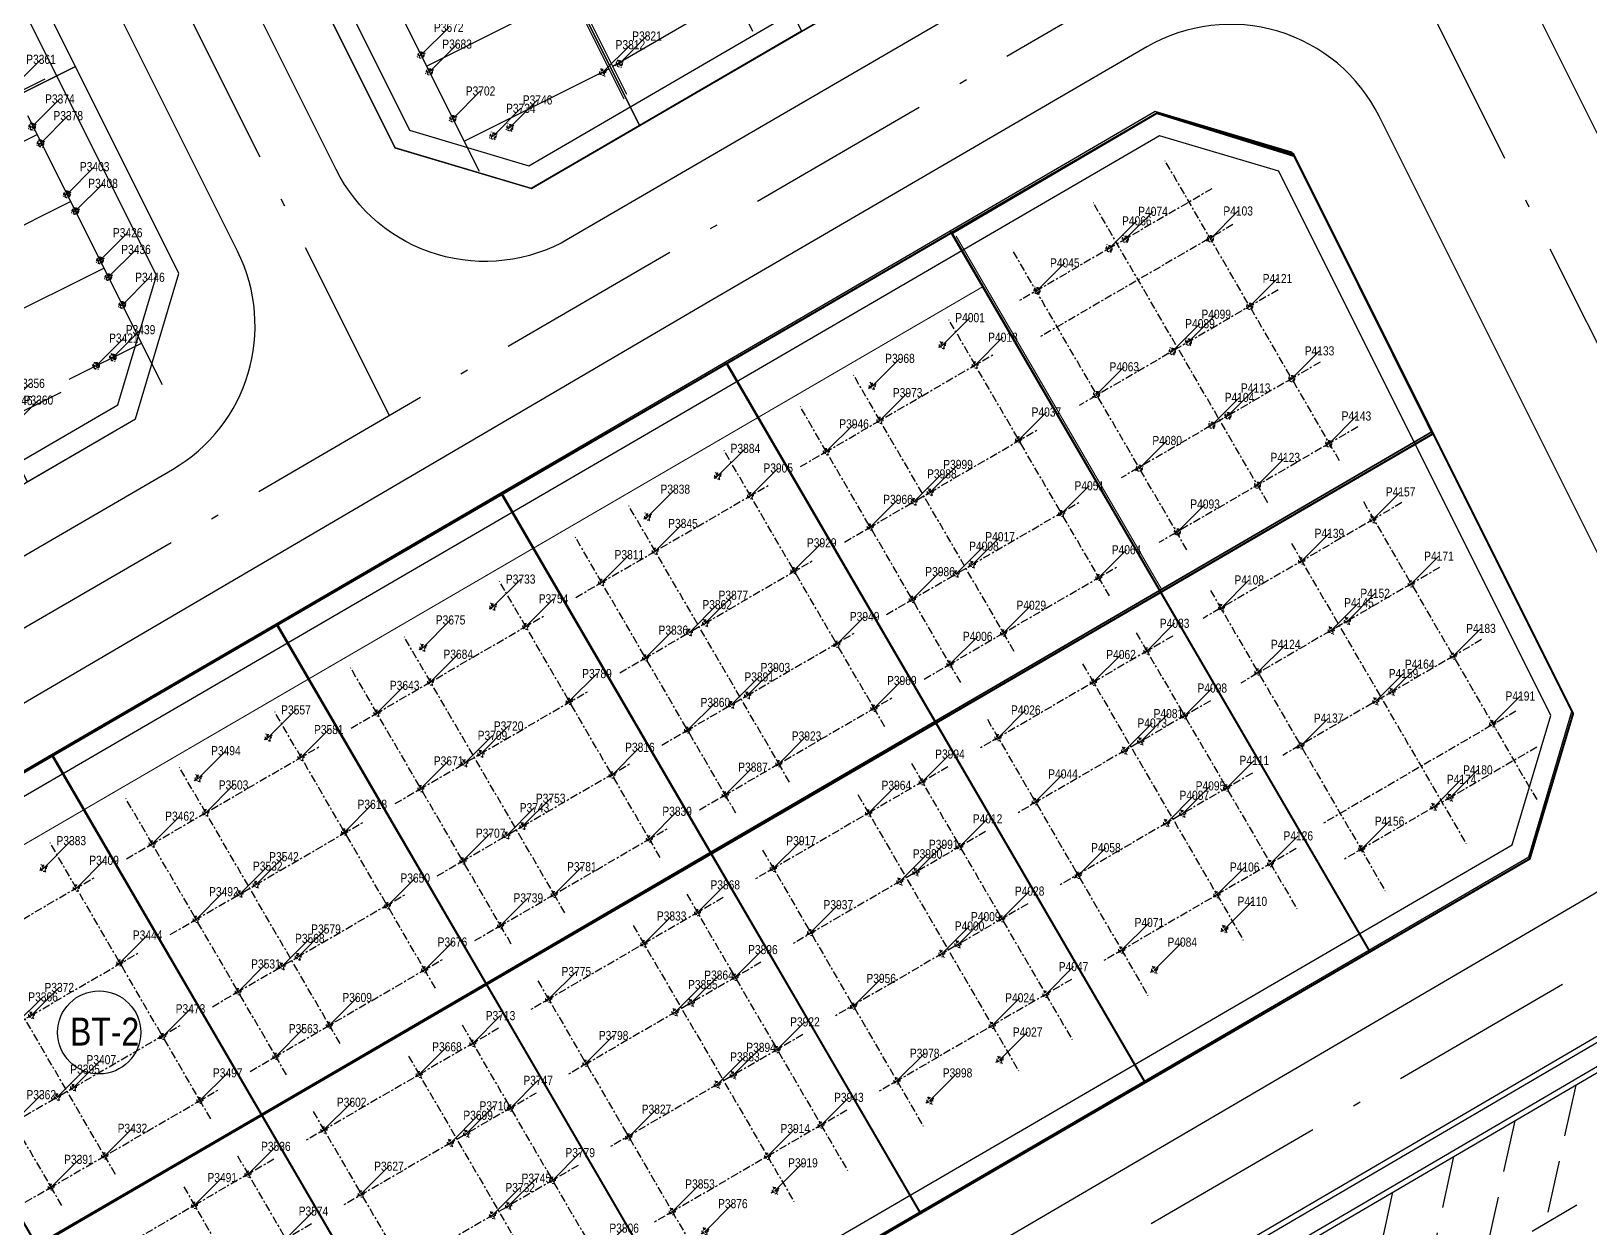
# Model space of a CAD drawing. Header units: millimetres. Extents: x 0 to 571985, y 0 to 2066666.
# Drawn here: x 568856.7 to 568931.6, y 2066276.6 to 2066334.2 of the extents above; entities that cross this region are included whole.
import ezdxf
from ezdxf.enums import TextEntityAlignment as Align
from ezdxf.xclip import XClip

# ---------------------------------------------------------------- set-up
doc = ezdxf.new("R2010")
doc.units = ezdxf.units.MM
for name, pattern in [('ACAD_ISO10W100', [18.5, 12, -3, 0.5, -3]), ('CENTER', [3, 1.5, -0.5, 0.5, -0.5]), ('CENTER2', [1.125, 0.75, -0.125, 0.125, -0.125]), ('HIDDEN', [0.75, 0.5, -0.25]), ('Xref Grid (A1)$0$CENTER2', [1.125, 0.75, -0.125, 0.125, -0.125])]:
    doc.linetypes.add(name, pattern=pattern)
for name, color, linetype in [('01.AXIS', 160, 'CENTER2'), ('13.BEAM', 8, 'Continuous'), ('BoThamCo', 94, 'Continuous'), ('CDC.01.AXIS', 160, 'CENTER2'), ('ChiaLo', 128, 'CENTER'), ('datOBt', 42, 'Continuous'), ('datOlienke', 42, 'Continuous'), ('LogDg', 7, 'Continuous'), ('loKBT', 42, 'Continuous'), ('LoLK', 6, 'Continuous'), ('RANHGIOI', 2, 'HIDDEN'), ('TimDg', 222, 'Continuous'), ('ViaHeS', 32, 'Continuous'), ('Xref Grid (A1)$0$01.AXIS', 160, 'Xref Grid (A1)$0$CENTER2')]:
    doc.layers.add(name, color=color, linetype=linetype)
for name, color, linetype, lineweight in [('A-KY HIEU', 34, 'Continuous', 20), ('A-NET THAY', 125, 'Continuous', 18), ('A-TUONG', 255, 'Continuous', 35), ('boDnv', 54, 'Continuous', 25), ('E- RANH GIOI', 1, 'CENTER', 13), ('E- THAY', 9, 'Continuous', 20), ('kata_text', 254, 'Continuous', 30), ('LD-THAY', 9, 'Continuous', 13)]:
    doc.layers.add(name, color=color, linetype=linetype, lineweight=lineweight)
doc.styles.add('kata_dim', font='vnrms.shx', dxfattribs={"width": 0.66, "oblique": 7})
doc.styles.add('kata_text', font='arial.ttf', dxfattribs={"width": 0.8})
doc.styles.add('rms', font='romans.shx', dxfattribs={"width": 0.7, "bigfont": 'vns.shx'})
doc.styles.add('VNH', font='', dxfattribs={"height": 2.5})
doc.styles.get('VNH').set_extended_font_data('.VnArial NarrowH')
doc.linetypes.add('ADL', pattern='A,0.125,-0.15,["++",rms,S=0.5,R=0,X=0,Y=-0.2245],-1.35,1.125', length=2.75)
doc.dimstyles.new('kata_dim_iso', dxfattribs={"dimtxt": 2.5, "dimasz": 1.5, "dimexe": 1.5, "dimexo": 2.5, "dimtad": 1, "dimdec": 0, "dimzin": 0, "dimdsep": 46, "dimtxsty": 'kata_dim', "dimblk": 'kata_block_ArchTick', "dimcen": 0.09, "dimdle": 1.2, "dimclrd": 8, "dimclre": 8, "dimclrt": 3, "dimadec": 0, "dimazin": 0, "dimtfac": 1, "dimtdec": 0, "dimtix": 1, "dimtofl": 0, "dimtmove": 0, "dimatfit": 3, "dimfxl": 3.75, "dimfxlon": 1, "dimtolj": 1, "dimtzin": 0, "dimarcsym": 0})

# ---------------------------------------------------------------- blocks, each defined once
blk = doc.blocks.new('NEN')
at = {"layer": 'boDnv', "color": 10, "linetype": 'ADL', "ltscale": 0.25}
for points in [[(183.1, -44.001), (207.084, -30.046), (208.943, -23.819), (166.891, 60.261), (160.821, 62.463), (135.405, 51.385), (133.351, 45.723), (177.371, -42.291)], [(138.064, -70.202), (163.347, -55.493), (165.206, -49.265), (120.533, 40.055), (114.463, 42.257), (87.67, 30.578), (85.617, 24.916), (132.335, -68.493)], [(230.392, -76.647), (232.25, -70.419), (219.166, -44.258), (213.437, -42.548), (99.38, -108.906), (97.521, -115.133), (110.606, -141.295), (116.334, -143.005)]]:
    blk.add_lwpolyline(points, close=True, dxfattribs=at)
at = {"layer": 'BoThamCo'}
blk.add_lwpolyline([(236.234, -85.111), (141.352, -140.641, 0.413287), (141.173, -141.324, 0.415141), (141.857, -141.504), (236.739, -85.974, -0.433604), (246.185, -88.78), (251.146, -98.698, 0.432664), (251.844, -98.907, 0.396001), (252.04, -98.251), (247.08, -88.333, 0.433604)], format="xyb", close=True, dxfattribs=at)
at = {"layer": 'ChiaLo', "ltscale": 5}
for points in [[(188.434, -42.054), (180.409, -26.009)], [(125.527, -57.117), (161.302, -39.225)], [(223.55, -81.784), (203.435, -47.21)], [(212.746, -88.07), (192.631, -53.496)], [(103.177, -128.678), (226.594, -56.875)], [(201.941, -94.356), (181.826, -59.782)], [(191.137, -100.642), (171.022, -66.068)], [(180.333, -106.928), (160.217, -72.354)], [(169.528, -113.214), (149.413, -78.64)]]:
    blk.add_lwpolyline(points, dxfattribs=at)
at = {"layer": 'datOBt'}
blk.add_lwpolyline([(231.237, -77.312), (233.322, -70.326), (219.866, -43.423), (213.308, -41.466), (98.535, -108.24), (96.449, -115.227), (109.905, -142.129), (116.463, -144.087)], close=True, dxfattribs=at)
at = {"layer": 'datOlienke'}
for points in [[(183.229, -45.083), (207.929, -30.712), (210.015, -23.726), (167.607, 61.065), (160.787, 63.539), (134.612, 52.13), (132.265, 45.66), (176.67, -43.125)], [(138.192, -71.285), (164.192, -56.158), (166.277, -49.172), (121.249, 40.859), (114.429, 43.333), (86.877, 31.323), (84.53, 24.853), (131.634, -69.327)]]:
    blk.add_lwpolyline(points, close=True, dxfattribs=at)
at = {"layer": 'LogDg'}
for points in [[(34.296, -348.766, -0.124666), (14.114, -339.771, 0.262937), (-5.331, -336.771, -0.009345), (-40.959, -349.473), (-145.868, -384.68, 0.405257), (-155.456, -403.235), (-146.557, -432.72), (-158.046, -436.187), (-166.572, -407.936, 0.423227), (-185.704, -398.049), (-272.077, -427.035, 0.40652), (-277.181, -436.964), (-262.947, -483.397), (-271.552, -486.035), (-285.593, -440.232, 0.421949), (-295.787, -434.992), (-422.26, -477.436, 0.346831), (-427.684, -485.726), (-426.662, -497.249, 0.109851), (-417.21, -527.045), (-422.398, -530.058, -0.109851), (-432.639, -497.779), (-433.194, -491.512, 0.484967), (-443.708, -484.634), (-484.199, -498.222, 0.36701), (-492.228, -511.51), (-484.402, -560.012), (-490.326, -560.967), (-497.433, -516.92, 0.457512), (-512.889, -507.388), (-525.337, -511.314, 0.375227), (-533.554, -524.795, 0.049445), (-523.248, -562.118), (-518.404, -576.577), (-525.515, -578.96), (-530.307, -564.659, -0.044276), (-540.221, -530.036, 0.448349), (-555.614, -520.863), (-568.853, -525.038), (-576.072, -502.149), (-552.391, -494.681, 0.333336), (-544.003, -482.976), (-545.865, -397.305, 0.120559), (-569.998, -307.198), (-621.979, -219.712, 0.334943), (-635.359, -214.239), (-686.931, -227.855), (-689.803, -216.977), (-647.957, -205.93, 0.498191), (-640.704, -188.198), (-654.378, -165.183, -0.144979), (-668.853, -108.061), (-659.845, 118.23, 0.428088), (-671.924, 130.707), (-689.222, 130.58), (-689.305, 141.83), (-670.344, 141.969, 0.400474), (-658.442, 153.492), (-657.828, 168.904), (-656.06, 189.374), (-648.588, 188.728), (-650.341, 168.432), (-650.889, 154.678, 0.425345), (-638.921, 142.201), (-621.613, 142.328, 0.402651), (-609.707, 153.94), (-609.387, 163.859, -0.019867), (-608.227, 179.942), (-606.8, 192.652), (-600.838, 191.983), (-602.264, 179.273, 0.019867), (-603.39, 163.665), (-603.676, 154.802, 0.425871), (-591.594, 142.415), (-548.362, 142.733), (-548.28, 131.483), (-592.887, 131.155, 0.401789), (-604.791, 119.578), (-607.754, 35.571, -0.005984), (-607.983, 30.718, 0.462462), (-599.177, 22.287), (-555.377, 26.801), (-554.762, 20.832), (-603.242, 15.836, 0.355613), (-610.381, 8.689), (-613.794, -24.838, 0.475348), (-605.015, -33.606), (-508.268, -23.636, 0.016072), (-476.806, -19.368, 0.37392), (-470.138, -11.259), (-470.705, 9.348), (-464.707, 9.513), (-464.235, -7.648, 0.461916), (-454.747, -15.288), (-421.581, -8.993, 0.020567), (-382.015, 0.216), (-299.764, 22.963, 0.415004), (-292.798, 35.293), (-296.969, 50.218), (-285.412, 53.448), (-281.218, 38.439, 0.413423), (-268.921, 31.492), (-169.968, 58.858, 0.427702), (-164.496, 69.052), (-169.623, 84.754), (-163.92, 86.616), (-158.479, 69.956, 0.400853), (-148.742, 64.729), (-123.897, 71.6, 0.437327), (-113.795, 91.173), (-114.462, 93.013), (-128.551, 136.154), (-105.736, 143.605), (-91.769, 100.833), (-90.91, 98.466, 0.429754), (-70.957, 89.772, 0.001079), (-63.934, 92.766, 0.001474), (-62.342, 93.454), (-47.534, 99.909, 0.386536), (-43.126, 109.726), (-48.301, 125.574), (-42.598, 127.436), (-38.076, 113.59, 0.442444), (-27.275, 108.739), (111.617, 169.28, 0.414214), (115.754, 179.811), (109.361, 194.478), (114.861, 196.875), (121.255, 182.208, 0.414214), (131.785, 178.071), (252.97, 230.894), (276.872, 241.312), (291.579, 249.057, 0.419837), (295.267, 261.365), (290.95, 269.196), (301.459, 274.99), (306.058, 266.648, 0.408717), (318.136, 263.031), (326.546, 267.464), (332.148, 256.836), (324.233, 252.656, 0.419466), (320.555, 240.352), (397.092, 101.523, 0.433643), (408.413, 98.649), (440.787, 119.386), (444.023, 114.334), (410.428, 92.813, 0.395048), (407.737, 82.215), (451.056, 3.639, -0.005576), (472.219, -35.781, 0.422017), (490.066, -41.118), (502.995, -33.918), (514.672, -54.886), (500.295, -62.892, 0.404193), (495.052, -80.181), (502.502, -94.711), (491.824, -100.186), (485.095, -87.061, 0.424556), (467.192, -81.64), (316.164, -165.913), (307.211, -171.115, 0.396001), (304.075, -181.611), (326.147, -225.742), (318.098, -229.768), (296.726, -187.038, 0.432664), (285.552, -183.699), (178.072, -246.148, 0.389772), (174.86, -256.488), (194.1, -297.126), (188.677, -299.693), (170.231, -260.733, 0.439085), (158.982, -257.239), (145.496, -265.075, -0.013452), (97.701, -291.151, 0.262926), (86.853, -307.563, -0.162068), (76.015, -333.842, 0.270323), (72.318, -353.653), (79.981, -375.074), (57.383, -383.157), (49.72, -361.737, 0.270325), (34.296, -348.766)], [(191.761, -50.531), (96.917, -106.112, 0.395833), (93.785, -116.606), (107.231, -143.491, 0.432836), (118.409, -146.827), (234.309, -78.995, 0.395833), (237.441, -68.502), (223.995, -41.617, 0.432836), (212.817, -38.281), (191.761, -50.531)], [(236.107, -84.895), (141.226, -140.425, 0.413287), (140.956, -141.449, 0.415141), (141.984, -141.72), (236.865, -86.19, -0.433604), (245.962, -88.892), (250.922, -98.81, 0.432664), (251.97, -99.123, 0.396001), (252.264, -98.139), (247.303, -88.221, 0.433604), (236.107, -84.895)]]:
    blk.add_lwpolyline(points, format="xyb", dxfattribs=at)
for points in [[(133.661, 54.988), (161.2, 66.992, -0.398858), (171.552, 63.237), (214.134, -21.902, -0.395833), (211.002, -32.395), (185.019, -47.512, -0.432836), (173.841, -44.175), (129.703, 44.076, -0.429738)], [(231.455, -36.414), (244.888, -63.273, 0.427514), (255.942, -66.68), (417.372, 23.397, 0.412716), (420.48, 34.246), (405.996, 60.518, 0.415712), (395.092, 63.642), (234.712, -25.849, 0.401037)], [(81.968, 23.269), (128.805, -70.377, 0.432836), (139.983, -73.714), (165.966, -58.597, 0.395833), (169.098, -48.104), (123.817, 42.43, 0.398858), (113.466, 46.185), (85.926, 34.181, 0.429738)]]:
    blk.add_lwpolyline(points, format="xyb", close=True, dxfattribs=at)
at = {"layer": 'loKBT'}
for points in [[(226.594, -56.875), (219.866, -43.423), (213.308, -41.466), (203.435, -47.21), (213.493, -64.497)], [(203.435, -47.21), (192.631, -53.496), (202.688, -70.783), (213.493, -64.497)], [(192.631, -53.496), (181.826, -59.782), (191.884, -77.069), (202.688, -70.783)], [(226.594, -56.875), (213.493, -64.497), (223.55, -81.784), (231.237, -77.312), (233.322, -70.326)], [(181.826, -59.782), (171.022, -66.068), (181.079, -83.355), (191.884, -77.069)], [(213.493, -64.497), (202.688, -70.783), (212.746, -88.07), (223.55, -81.784)], [(171.022, -66.068), (160.217, -72.354), (170.275, -89.641), (181.079, -83.355)], [(202.688, -70.783), (191.884, -77.069), (201.941, -94.356), (212.746, -88.07)], [(160.217, -72.354), (149.413, -78.64), (159.47, -95.927), (170.275, -89.641)], [(191.884, -77.069), (181.079, -83.355), (191.137, -100.642), (201.941, -94.356)], [(149.413, -78.64), (138.608, -84.926), (148.666, -102.213), (159.47, -95.927)], [(181.079, -83.355), (170.275, -89.641), (180.333, -106.928), (191.137, -100.642)], [(170.275, -89.641), (159.47, -95.927), (169.528, -113.214), (180.333, -106.928)]]:
    blk.add_lwpolyline(points, close=True, dxfattribs=at)
at = {"layer": 'LoLK'}
for points in [[(188.459, -21.984), (180.409, -26.009), (188.434, -42.054), (196.229, -37.519)], [(180.409, -26.009), (170.571, -30.93), (176.67, -43.125), (183.229, -45.083), (188.434, -42.054)], [(151.464, -44.145), (161.302, -39.225), (158.619, -33.858), (140.731, -42.805), (143.415, -48.171)], [(161.302, -39.225), (151.464, -44.145), (158.987, -59.186), (164.192, -56.158), (166.277, -49.172)]]:
    blk.add_lwpolyline(points, close=True, dxfattribs=at)
at = {"layer": 'RANHGIOI', "color": 1, "ltscale": 9, "const_width": 1}
blk.add_lwpolyline([(460, -51.299, 0.006594), (435.293, -5.051), (303.078, 234.769), (284.672, 225.077), (-55.993, 76.586), (-56.839, 76.223, -0.005137), (-90.743, 62.093), (-377.217, -17.133, -0.020567), (-418.225, -26.678), (-463.443, -35.259, -0.021218), (-506.422, -41.541), (-623.638, -53.62), (-626.464, -70.884, 0.128574), (-620.42, -135.36), (-615.505, -148.86, 0.039408), (-607.143, -167.188), (-594.172, -190.555), (-547.57, -259.493, -0.11987), (-522.704, -326.397), (-507.917, -451.947), (-504.475, -473.277), (-499.271, -471.636), (-50.48, -321.024, 0.050684), (130.425, -239.135), (301.319, -139.843)], format="xyb", close=True, dxfattribs=at)
at = {"layer": 'TimDg', "linetype": 'ACAD_ISO10W100', "ltscale": 0.75}
for points in [[(-618.456, -41.023), (-507.652, -29.604, 0.021218), (-465.681, -23.47), (-420.462, -14.888, 0.020567), (-380.415, -5.567), (-94.607, 73.475, 0.005041), (-61.569, 87.252, 0.001474), (-59.945, 87.954), (279.472, 235.9), (307.904, 250.872)], [(-358.633, -282.039), (-15.318, -166.825, 0.050829), (-9.777, -164.314), (222.735, -29.039)]]:
    blk.add_lwpolyline(points, format="xyb", dxfattribs=at)
for points in [[(335.549, -254.599), (124.099, 168.176)], [(176.4, -55.997), (121.833, 53.105)], [(9.149, -213.464), (246.062, -75.628)]]:
    blk.add_lwpolyline(points, dxfattribs=at)
at = {"layer": 'ViaHeS', "elevation": 0}
blk.add_lwpolyline([(-483.362, -504.27), (-441.21, -490.124), (-436.029, -493.514), (-435.627, -498.044, 0.109851), (-424.993, -531.564), (-414.615, -525.539, -0.109851), (-423.674, -496.984), (-424.342, -489.445), (-420.001, -483.006), (-295.249, -441.14), (-289.043, -444.33), (-275.854, -487.354), (-258.645, -482.078), (-271.972, -438.601), (-268.698, -432.23), (-181.634, -403.012), (-172.975, -407.486), (-163.79, -437.92), (-140.813, -430.986), (-150.211, -399.847), (-145.597, -390.918), (-39.026, -355.153, 0.008545), (-6.235, -343.522, -0.249193), (12.375, -345.964, 0.09975), (30.772, -354.181, -0.256949), (45.215, -366.957), (51.733, -385.178), (85.63, -373.053), (79.112, -354.831, -0.256949), (82.174, -335.793, 0.136918), (92.607, -310.438, -0.249193), (103.308, -295.017, 0.012659), (148.511, -270.262), (162.157, -262.333), (168.62, -264.341), (185.966, -300.977), (196.811, -295.842), (179.033, -258.291), (181.216, -251.26), (287.384, -189.574), (293.944, -191.534), (314.073, -231.781), (330.172, -223.729), (309.538, -182.474), (311.625, -175.49), (319.134, -171.127), (408.277, -121.386), (412.274, -122.589), (434.351, -165.321), (442.347, -161.19), (420.137, -118.201), (421.38, -114.074), (470.335, -86.758), (479.641, -89.576), (486.485, -102.924), (507.841, -91.973), (500.499, -77.654), (503.421, -68.019), (517.591, -60.128), (500.076, -28.676), (486.971, -35.974), (477.625, -33.17, 0.0056), (456.311, 6.536), (412.324, 86.322), (414.12, 93.398), (444.832, 113.071), (439.977, 120.649), (409.766, 101.296), (403.142, 102.978), (327.714, 239.794), (330.524, 249.193), (334.945, 251.528), (323.749, 272.772), (318.926, 270.23), (309.354, 273.096), (306.713, 277.887), (285.696, 266.299), (288.11, 261.921), (285.295, 252.529), (274.271, 246.724), (129.387, 183.571), (122.806, 186.157), (117.612, 198.074), (106.611, 193.279), (111.806, 181.362), (109.22, 174.781), (26.33, 138.65), (-29.869, 114.154), (-36.004, 116.909), (-39.746, 128.368), (-51.153, 124.642), (-47.055, 112.092), (-50.086, 105.341), (-75.921, 94.08), (-84.511, 97.937), (-100.033, 145.467), (-134.254, 134.292), (-118.657, 86.529), (-123.231, 78.009), (-150.258, 70.535), (-156.629, 73.955), (-161.068, 87.547), (-172.475, 83.822), (-168.207, 70.753), (-171.474, 64.667), (-269.546, 37.545), (-275.711, 41.028), (-279.634, 55.063), (-302.748, 48.603), (-298.843, 34.63), (-302.316, 28.482), (-383.614, 5.999, -0.020567), (-422.7, -3.099), (-456.246, -9.465), (-461.296, -5.399), (-461.708, 9.595), (-473.703, 9.265), (-473.239, -7.637), (-478.028, -13.489, -0.015955), (-508.883, -17.667), (-606.147, -27.691), (-610.614, -23.229), (-607.49, 7.461), (-602.01, 12.947), (-554.455, 17.848), (-555.685, 29.785), (-600.448, 25.172), (-605.043, 29.645, 0.007073), (-604.756, 35.466), (-601.912, 116.095), (-594.665, 123.142), (-548.221, 123.483), (-548.421, 150.733), (-593.42, 150.402), (-600.493, 157.35, -0.027886), (-599.283, 178.939), (-597.857, 191.648), (-609.782, 192.987), (-611.208, 180.277, 0.019867), (-612.385, 163.955), (-612.597, 157.389), (-619.823, 150.342), (-639.316, 150.198), (-646.998, 158.133), (-646.598, 168.196), (-644.852, 188.405), (-659.796, 189.697), (-661.572, 169.14), (-662.014, 158.023), (-670.332, 149.97), (-689.364, 149.83), (-689.163, 122.58), (-671.417, 122.71), (-663.736, 114.776), (-672.6, -107.912, 0.144979), (-657.602, -167.099), (-644.687, -188.836), (-648.335, -197.756), (-691.845, -209.242), (-684.889, -235.59), (-633.86, -222.118), (-622.039, -226.953), (-573.255, -309.058, -0.120474), (-549.614, -397.387), (-547.842, -478.902), (-555.298, -489.306), (-577.876, -496.427), (-567.048, -530.76), (-552.743, -526.248), (-543.713, -531.719, 0.042979), (-533.836, -565.928), (-529.071, -580.151), (-514.848, -575.386), (-519.719, -560.846, -0.045576), (-529.315, -527.166), (-523.005, -516.87), (-508.247, -512.215), (-500.456, -517.02), (-493.287, -561.445), (-481.44, -559.534), (-488.883, -513.408), (-483.362, -504.27)], format="xyb", dxfattribs=at)
at = {"layer": 'ViaHeS'}
for points in [[(183.229, -45.083), (207.929, -30.712), (210.015, -23.726), (167.607, 61.065), (160.787, 63.539), (134.612, 52.13), (132.265, 45.66), (176.67, -43.125)], [(138.192, -71.285), (164.192, -56.158), (166.277, -49.172), (121.249, 40.859), (114.429, 43.333), (86.877, 31.323), (84.53, 24.853), (131.634, -69.327)], [(231.237, -77.312), (233.322, -70.326), (219.866, -43.423), (213.308, -41.466), (98.535, -108.24), (96.449, -115.227), (109.905, -142.129), (116.463, -144.087)]]:
    blk.add_lwpolyline(points, close=True, dxfattribs=at)
at = {"layer": 'ViaHeS', "linetype": 'HIDDEN', "ltscale": 5}
for points in [[(233.444, -88.192), (231.992, -94.835)], [(230.51, -89.909), (229.058, -96.552)], [(227.575, -91.626), (226.124, -98.269)], [(224.641, -93.344), (223.189, -99.987)], [(241.377, -98.728), (239.678, -106.507), (237.232, -101.617), (150.298, -152.496), (151.75, -145.853), (239.315, -94.604), (241.377, -98.728)]]:
    blk.add_lwpolyline(points, dxfattribs=at)
blk.add_lwpolyline([(145.415, -139.712), (143.963, -146.355), (239.391, -90.505, -0.433604), (241.49, -91.128), (246.155, -100.457), (247.855, -92.678)], format="xyb", dxfattribs=at)
blk = doc.blocks.new('A$C758D662A')
at = {"linetype": 'HIDDEN', "ltscale": 500}
for radius in [300, 200]:
    blk.add_circle((0, 0), radius, dxfattribs=at)
at = {"layer": 'CDC.01.AXIS', "ltscale": 200}
for p, q in [((437, 0), (-437, 0)), ((0, 437), (0, -437))]:
    blk.add_line(p, q, dxfattribs=at)
blk = doc.blocks.new('T2 CUM A7')
at = {"layer": '01.AXIS', "ltscale": 500}
for p, q in [((0.11, 0.914), (0.11, -14.466)), ((7.89, 0.914), (7.89, -14.466)), ((8.11, 0.914, 0), (8.11, -14.322, 0)), ((14.89, 0.914, 0), (14.89, -14.322, 0)), ((19.11, 0.914, 0), (19.11, -13.297, 0)), ((25.89, 0.914, 0), (25.89, -13.297, 0)), ((26.11, 0.914, 0), (26.11, -13.543, 0)), ((33.89, 0.914, 0), (33.89, -13.543, 0)), ((0.05, -0.11), (7.89, -0.11)), ((14.94, -0.11, 0), (8.11, -0.11, 0)), ((19.05, -0.11, 0), (25.89, -0.11, 0)), ((26.11, -0.11, 0), (33.89, -0.11, 0)), ((26.11, -3.71, 0), (33.89, -3.71, 0)), ((14.89, -4.41, 0), (8.11, -4.41, 0)), ((19.11, -4.11, 0), (25.89, -4.11, 0)), ((0.11, -5.21), (7.89, -5.21)), ((26.11, -7.28, 0), (33.89, -7.28, 0)), ((19.11, -8.13, 0), (25.89, -8.13, 0)), ((0.11, -8.81), (7.89, -8.81)), ((14.89, -8.43, 0), (8.11, -8.43, 0)), ((26.11, -11.7, 0), (29.38, -11.7, 0)), ((30.014, -11.32, 0), (33.89, -11.32, 0)), ((0.11, -12.85), (7.89, -12.85))]:
    blk.add_line(p, q, dxfattribs=at)
at = {"layer": '01.AXIS', "ltscale": 500, "elevation": 0}
for points in [[(19.11, -12.153), (25.89, -11.724)], [(14.89, -12.41), (8.11, -12.84)]]:
    blk.add_lwpolyline(points, dxfattribs=at)
at = {"layer": '13.BEAM', "ltscale": 500}
blk.add_line((7.442, -13.011), (7.443, -13.011), dxfattribs=at)
at = {"yscale": 0.0005, "zscale": 0.0005}
for p, xscale in [((0.2, -0.11), 0.0005), ((7.55, -0.11), -0.0005), ((8.45, -0.11, 0), 0.0005), ((14.79, -0.11, 0), -0.0005), ((19.2, -0.11, 0), 0.0005), ((25.55, -0.11, 0), -0.0005), ((26.45, 0.34), 0.0005), ((30.17, -0.11, 0), 0.0005), ((33.85, 0.34), 0.0005), ((26.45, -0.56), 0.0005), ((33.85, -0.56), 0.0005), ((8.45, -3.82, 0), 0.0005), ((14.89, -3.82, 0), -0.0005), ((19.11, -3.66, 0), 0.0005), ((25.55, -3.66, 0), -0.0005), ((26.45, -3.32), 0.0005), ((33.89, -3.32), 0.0005), ((0.11, -4.71), 0.0005), ((19.11, -4.56, 0), 0.0005), ((25.55, -4.56, 0), -0.0005), ((26.45, -4.22), 0.0005), ((33.89, -4.22), 0.0005), ((8.45, -4.72, 0), 0.0005), ((14.89, -4.72, 0), -0.0005), ((0.11, -5.61), 0.0005), ((26.45, -6.87), 0.0005), ((33.89, -6.87, 0), 0.0005), ((19.11, -7.54, 0), 0.0005), ((25.55, -7.54, 0), -0.0005), ((0.11, -8.22), 0.0005), ((7.55, -8.22), -0.0005), ((8.45, -7.84, 0), 0.0005), ((14.89, -7.845, 0), -0.0005), ((19.11, -8.44, 0), 0.0005), ((25.55, -8.44, 0), -0.0005), ((26.45, -7.77), 0.0005), ((33.89, -7.77, 0), 0.0005), ((0.11, -9.12), 0.0005), ((7.55, -9.12), -0.0005), ((8.45, -8.74, 0), 0.0005), ((14.89, -8.745, 0), -0.0005), ((33.89, -9.267), 0.0005), ((26.45, -11.25, 0), 0.0005), ((31.457, -11.32, 0), 0.0005), ((32.357, -11.32, 0), 0.0005), ((0.11, -11.64), 0.0005), ((19.21, -12.15, 0), 0.0005), ((25.55, -11.725, 0), -0.0005), ((26.45, -12.15, 0), 0.0005), ((7.55, -12.873), -0.0005), ((8.45, -12.856, 0), 0.0005), ((14.793, -12.42, 0), -0.0005)]:
    blk.add_blockref('A$C758D662A', p, dxfattribs=dict(at, xscale=xscale))
at = {"yscale": 0.0005, "zscale": 0.0005, "rotation": 270}
for p, xscale in [((5.41, -0.11), 0.0005), ((6.31, -0.11), 0.0005), ((7.55, -4.86), -0.0005), ((7.55, -5.76), -0.0005), ((1.47, -13.25), 0.0005), ((2.37, -13.25), 0.0005)]:
    blk.add_blockref('A$C758D662A', p, dxfattribs=dict(at, xscale=xscale))
blk = doc.blocks.new('pile Plan')
at = {"xscale": 0.5, "yscale": 0.5, "zscale": 0.5}
for p in [(340, 14779), (5440.000004, 14779), (340, 9630), (5440.000004, 9630), (340, 8730), (5440.000004, 8730), (340, 5040), (5440.000004, 5040), (340, 4140), (5440.000004, 4140), (340, -1), (5440.000004, -1)]:
    blk.add_blockref('A$C758D662A', p, dxfattribs=at)
blk = doc.blocks.new('a1 sao - 2')
at = {"layer": 'Xref Grid (A1)$0$01.AXIS', "ltscale": 500}
for p, q in [((0.11, -1.086), (0.11, -18.434)), ((5.89, -1.086), (5.89, -18.434)), ((0.11, -2.11), (5.89, -2.11)), ((0.11, -7.62), (5.89, -7.62)), ((0.11, -12.39), (5.89, -12.39)), ((0.11, -16.89), (5.89, -16.89))]:
    blk.add_line(p, q, dxfattribs=at)
at = {"xscale": 0.001, "yscale": 0.001, "zscale": 0.001}
blk.add_blockref('pile Plan', (0.11, -16.89), dxfattribs=at)
blk = doc.blocks.new('NEN NO1')
at = {"layer": 'datOlienke'}
blk.add_lwpolyline([(4.684, 4.99), (2.881, 33.51), (-2.435, 38.5), (-97.24, 38.5), (-102.503, 33.507), (-104.007, 4.993), (-99.271, 0), (0, 0)], close=True, dxfattribs=at)
at = {"layer": 'LoLK'}
for points in [[(-13.635, 20), (-13.635, 11), (4.304, 11), (3.735, 20)], [(-13.635, 11), (-13.635, 0), (0, 0), (4.684, 4.99), (4.304, 11)]]:
    blk.add_lwpolyline(points, close=True, dxfattribs=at)
blk = doc.blocks.new('A3.1 - 2')
at = {"layer": '01.AXIS', "ltscale": 500}
for p, q in [((0.11, -1.086), (0.11, -16.322)), ((6.89, -1.086), (6.89, -16.322)), ((6.94, -2.11), (0.11, -2.11)), ((6.89, -6.41), (0.11, -6.41)), ((6.89, -10.43), (0.11, -10.43))]:
    blk.add_line(p, q, dxfattribs=at)
blk.add_lwpolyline([(6.89, -14.41), (0.11, -14.84)], dxfattribs=at)
at = {"yscale": 0.0005, "zscale": 0.0005}
for p, xscale in [((0.45, -2.11), 0.0005), ((6.79, -2.11), -0.0005), ((0.45, -5.82), 0.0005), ((6.89, -5.82), -0.0005), ((0.45, -6.72), 0.0005), ((6.89, -6.72), -0.0005), ((0.45, -9.84), 0.0005), ((6.89, -9.845), -0.0005), ((0.45, -10.74), 0.0005), ((6.89, -10.745), -0.0005), ((6.793, -14.42), -0.0005), ((0.45, -14.856), 0.0005)]:
    blk.add_blockref('A$C758D662A', p, dxfattribs=dict(at, xscale=xscale))
blk = doc.blocks.new('A7 - 2')
at = {"layer": '01.AXIS', "ltscale": 500}
for p, q in [((0.11, -1.086), (0.11, -16.466)), ((7.89, -1.086), (7.89, -16.466)), ((7.95, -2.11), (0.11, -2.11)), ((7.89, -7.21), (0.11, -7.21)), ((7.89, -10.81), (0.11, -10.81)), ((7.89, -14.85), (0.11, -14.85))]:
    blk.add_line(p, q, dxfattribs=at)
at = {"layer": '13.BEAM', "ltscale": 500}
blk.add_line((0.558, -15.011), (0.557, -15.011), dxfattribs=at)
at = {"yscale": 0.0005, "zscale": 0.0005}
for p, xscale in [((0.45, -2.11), 0.0005), ((7.8, -2.11), -0.0005), ((7.89, -6.71), -0.0005), ((7.89, -7.61), -0.0005), ((0.45, -10.22), 0.0005), ((7.89, -10.22), -0.0005), ((0.45, -11.12), 0.0005), ((7.89, -11.12), -0.0005), ((7.89, -13.64), -0.0005), ((0.45, -14.873), 0.0005)]:
    blk.add_blockref('A$C758D662A', p, dxfattribs=dict(at, xscale=xscale))
for p, xscale, rotation in [((1.69, -2.11), -0.0005, 90), ((2.59, -2.11), -0.0005, 90), ((0.45, -6.86), 0.0005, 90.00000000000001), ((0.45, -7.76), 0.0005, 90.00000000000001), ((5.63, -15.25), -0.0005, 90), ((6.53, -15.25), -0.0005, 90)]:
    blk.add_blockref('A$C758D662A', p, dxfattribs=dict(at, xscale=xscale, rotation=rotation))
blk = doc.blocks.new('MB TANG 2 BT1')
at = {"layer": '01.AXIS', "ltscale": 500}
for p, q in [((7195672, 840351), (7195672, 824990)), ((7200972, 840351), (7200972, 824990)), ((7203952, 840351), (7203952, 824990)), ((7205388, 839327), (7194643, 839327)), ((7205388, 835727), (7194643, 835727)), ((7205388, 831707), (7194643, 831707)), ((7205388, 827507), (7194643, 827507))]:
    blk.add_line(p, q, dxfattribs=at)
at = {"extrusion": (0, -2.11758e-22, -1), "xscale": 0.5, "yscale": 0.5, "zscale": -0.5}
for p in [(-7195672, 839327), (-7203952, 839327), (-7195672, 835767), (-7203952, 835727), (-7203952, 831707), (-7195672, 831667), (-7195672, 827507), (-7203952, 827507), (-7196562, 825897), (-7200462, 825897)]:
    blk.add_blockref('A$C758D662A', p, dxfattribs=at)
at = {"extrusion": (0, 0, -1), "xscale": 0.4999999999999999, "yscale": 0.4999999999999999, "zscale": -0.5, "rotation": 90}
for p in [(-7200972, 839327), (-7200612, 835727), (-7201512, 835727), (-7200612, 831707), (-7201512, 831707), (-7200972, 827507)]:
    blk.add_blockref('A$C758D662A', p, dxfattribs=at)
blk = doc.blocks.new('MB TANG 2 BT3')
at = {"layer": '01.AXIS', "ltscale": 500}
for p, q in [((7117308, 946382), (7117308, 929702)), ((7121808, 946382), (7121808, 929702)), ((7125808, 946382), (7125808, 929702)), ((7127387, 945406), (7116322, 945406)), ((7127387, 941806), (7116322, 941806)), ((7127387, 937786), (7116322, 937786)), ((7127082, 933986), (7116322, 933986)), ((7127082, 931986), (7116322, 931986))]:
    blk.add_line(p, q, dxfattribs=at)
at = {"xscale": -0.5, "yscale": 0.5, "zscale": 0.5}
for p in [(7117348, 945406), (7125768, 945406), (7117308, 941846), (7125808, 941806), (7117308, 937746), (7125808, 937786), (7125808, 934026)]:
    blk.add_blockref('A$C758D662A', p, dxfattribs=at)
at = {"xscale": -0.5, "yscale": 0.5, "zscale": 0.5, "rotation": 270}
for p in [(7121808, 945406), (7121358, 941806), (7122258, 941806), (7121498, 937786), (7122398, 937786), (7117348, 931991), (7121358, 931986), (7122258, 931986)]:
    blk.add_blockref('A$C758D662A', p, dxfattribs=at)
blk = doc.blocks.new('NEN BT 2')
at = {"layer": 'loKBT'}
for points in [[(-73.235, 42.943), (-85.735, 42.933), (-85.72, 22.933), (-73.22, 22.943)], [(-60.735, 42.952), (-73.235, 42.943), (-73.22, 22.943), (-60.72, 22.952)], [(-48.235, 42.962), (-60.735, 42.952), (-60.72, 22.952), (-48.22, 22.962)], [(-35.735, 42.972), (-48.235, 42.962), (-48.22, 22.962), (-35.72, 22.972)], [(-23.235, 42.982), (-35.735, 42.972), (-35.72, 22.972), (-23.22, 22.982)], [(-10.735, 42.992), (-23.235, 42.982), (-23.22, 22.982), (-10.72, 22.992)], [(4.438, 23.003), (5.375, 38.014), (0.687, 43.001), (-10.735, 42.992), (-10.72, 22.992)], [(-60.72, 22.952), (-73.22, 22.943), (-73.204, 2.943), (-60.704, 2.952)], [(-48.22, 22.962), (-60.72, 22.952), (-60.704, 2.952), (-48.204, 2.962)], [(-35.72, 22.972), (-48.22, 22.962), (-48.204, 2.962), (-35.704, 2.972)], [(-23.22, 22.982), (-35.72, 22.972), (-35.704, 2.972), (-23.204, 2.982)], [(-10.72, 22.992), (-23.22, 22.982), (-23.204, 2.982), (-10.704, 2.992)], [(4.438, 23.003), (-10.72, 22.992), (-10.704, 2.992), (-1.812, 2.999), (3.5, 7.993)]]:
    blk.add_lwpolyline(points, close=True, dxfattribs=at)
blk = doc.blocks.new('A$C33BC4D2A')
at = {"layer": 'A-KY HIEU', "color": 0, "const_width": 1.022}
blk.add_lwpolyline([(14.345, -292.097), (14.345, -4.903), (414.985, -4.903), (414.985, -292.097)], close=True, dxfattribs=at)
at = {"layer": 'Defpoints', "color": 125}
blk.add_lwpolyline([(0, -297), (420, -297), (420, 0), (0, 0)], close=True, dxfattribs=at)
blk = doc.blocks.new('kata_block_ArchTick')
at = {"color": 8}
blk.add_line((1, 0), (-1, 0), dxfattribs=at)
at = {"color": 8, "const_width": 0.15}
blk.add_lwpolyline([(-0.5, -0.5), (0.5, 0.5)], dxfattribs=at)
blk = doc.blocks.new('*U101')
at = {"color": 0, "ltscale": 0.8, "style": 'kata_text', "width": 0.8}
blk.add_attdef('TEN', text='', height=2.2, dxfattribs=at).set_placement((6.67, 6.67), align=Align.MIDDLE_CENTER)
at = {"color": 0, "ltscale": 0.8, "style": 'kata_text', "width": 0.8, "flags": 1}
blk.add_attdef('CHU_THICH', text='', height=2.2, dxfattribs=at).set_placement((0, 0), align=Align.MIDDLE_CENTER)
at = {"layer": 'Defpoints'}
blk.add_leader([(0, 0), (6.67, 6.67)], dimstyle='kata_dim_iso', override={"dimasz": 0.6, "dimgap": 0.625, "dimtad": 0}, dxfattribs=at)
blk = doc.blocks.new('A$C1FE62408')
at = {"layer": 'kata_text', "xscale": 0.2, "yscale": 0.2, "zscale": 0.2}
for p, values in [((247.214, -104.371, 0.002), {'TEN': 'P3672'}), ((256.747, -104.786, 0.002), {'TEN': 'P3821'}), ((247.617, -105.176, 0.002), {'TEN': 'P3683'}), ((255.949, -105.204, 0.002), {'TEN': 'P3812'}), ((227.609, -105.906, 0.002), {'TEN': 'P3361'}), ((228.516, -107.811, 0.002), {'TEN': 'P3374'}), ((248.744, -107.429, 0.002), {'TEN': 'P3702'}), ((251.486, -107.859, 0.002), {'TEN': 'P3746'}), ((228.919, -108.616, 0.002), {'TEN': 'P3378'}), ((250.681, -108.261, 0.002), {'TEN': 'P3734'}), ((230.189, -111.066, 0.002), {'TEN': 'P3403'}), ((230.592, -111.871, 0.002), {'TEN': 'P3408'}), ((231.777, -114.241, 0.002), {'TEN': 'P3426'}), ((232.179, -115.046, 0.002), {'TEN': 'P3436'}), ((232.849, -116.385, 0.002), {'TEN': 'P3446'}), ((232.396, -118.906, 0.002), {'TEN': 'P3439'}), ((231.592, -119.309, 0.002), {'TEN': 'P3421'}), ((227.082, -121.486, 0.002), {'TEN': 'P3356'}), ((226.49, -122.313, 0.002), {'TEN': 'P3346'}), ((227.485, -122.291, 0.002), {'TEN': 'P3360'})]:
    blk.add_blockref('*U101', p, dxfattribs=at).add_auto_attribs(values)
blk = doc.blocks.new('A$C7EE856B3')
at = {"layer": 'kata_text', "xscale": 0.2, "yscale": 0.2, "zscale": 0.2}
for p, values in [((281.078, -113.219, 0.002), {'TEN': 'P4074'}), ((285.172, -113.197, 0.002), {'TEN': 'P4103'}), ((280.3, -113.672, 0.002), {'TEN': 'P4066'}), ((276.837, -115.693, 0.002), {'TEN': 'P4045'}), ((287.063, -116.447, 0.002), {'TEN': 'P4121'}), ((272.282, -118.325, 0.002), {'TEN': 'P4001'}), ((284.116, -118.162, 0.002), {'TEN': 'P4099'}), ((283.338, -118.614, 0.002), {'TEN': 'P4089'}), ((273.861, -119.269, 0.002), {'TEN': 'P4018'}), ((289.085, -119.922, 0.002), {'TEN': 'P4133'}), ((268.911, -120.286, 0.002), {'TEN': 'P3968'}), ((279.696, -120.687, 0.002), {'TEN': 'P4063'}), ((269.28, -121.934, 0.002), {'TEN': 'P3973'}), ((285.238, -122.16, 0.002), {'TEN': 'P4104'}), ((286.016, -121.707, 0.002), {'TEN': 'P4113'}), ((275.953, -122.865, 0.002), {'TEN': 'P4037'}), ((266.704, -123.433, 0.002), {'TEN': 'P3946'}), ((290.86, -123.054, 0.002), {'TEN': 'P4143'}), ((281.758, -124.231, 0.002), {'TEN': 'P4080'}), ((261.478, -124.611, 0.002), {'TEN': 'P3884'}), ((287.438, -125.045, 0.002), {'TEN': 'P4123'}), ((263.057, -125.555, 0.002), {'TEN': 'P3905'}), ((270.925, -125.836, 0.002), {'TEN': 'P3988'}), ((271.703, -125.383, 0.002), {'TEN': 'P3999'}), ((258.107, -126.572, 0.002), {'TEN': 'P3838'}), ((278.015, -126.408, 0.002), {'TEN': 'P4051'}), ((292.983, -126.701, 0.002), {'TEN': 'P4157'}), ((268.816, -127.063, 0.002), {'TEN': 'P3966'}), ((283.582, -127.288, 0.002), {'TEN': 'P4093'}), ((258.476, -128.22, 0.002), {'TEN': 'P3845'}), ((273.725, -128.858, 0.002), {'TEN': 'P4017'}), ((289.56, -128.693, 0.002), {'TEN': 'P4139'}), ((265.149, -129.15, 0.002), {'TEN': 'P3929'}), ((272.947, -129.311, 0.002), {'TEN': 'P4008'}), ((279.805, -129.485, 0.002), {'TEN': 'P4064'}), ((255.9, -129.719, 0.002), {'TEN': 'P3811'}), ((294.827, -129.793, 0.002), {'TEN': 'P4171'}), ((250.673, -130.897, 0.002), {'TEN': 'P3733'}), ((270.838, -130.538, 0.002), {'TEN': 'P3986'}), ((285.705, -130.935, 0.002), {'TEN': 'P4108'}), ((252.252, -131.841, 0.002), {'TEN': 'P3754'}), ((260.899, -131.669, 0.002), {'TEN': 'P3877'}), ((291.759, -131.578, 0.002), {'TEN': 'P4152'}), ((260.121, -132.122, 0.002), {'TEN': 'P3862'}), ((267.211, -132.694, 0.002), {'TEN': 'P3949'}), ((275.224, -132.151, 0.002), {'TEN': 'P4029'}), ((290.981, -132.031, 0.002), {'TEN': 'P4145'}), ((247.303, -132.858, 0.002), {'TEN': 'P3675'}), ((258.012, -133.349, 0.002), {'TEN': 'P3836'}), ((282.118, -133.022, 0.002), {'TEN': 'P4083'}), ((296.849, -133.267, 0.002), {'TEN': 'P4183'}), ((272.648, -133.649, 0.002), {'TEN': 'P4006'}), ((287.46, -134.033, 0.002), {'TEN': 'P4124'}), ((247.671, -134.506, 0.002), {'TEN': 'P3684'}), ((279.542, -134.521, 0.002), {'TEN': 'P4062'}), ((254.344, -135.436, 0.002), {'TEN': 'P3789'}), ((262.143, -135.597, 0.002), {'TEN': 'P3891'}), ((262.921, -135.144, 0.002), {'TEN': 'P3903'}), ((293.124, -135.435, 0.002), {'TEN': 'P4159'}), ((293.902, -134.982, 0.002), {'TEN': 'P4164'}), ((245.095, -136.005, 0.002), {'TEN': 'P3643'}), ((269.001, -135.771, 0.002), {'TEN': 'P3969'}), ((283.928, -136.134, 0.002), {'TEN': 'P4098'}), ((239.869, -137.183, 0.002), {'TEN': 'P3557'}), ((260.034, -136.824, 0.002), {'TEN': 'P3860'}), ((274.961, -137.186, 0.002), {'TEN': 'P4026'}), ((298.74, -136.517, 0.002), {'TEN': 'P4191'}), ((250.095, -137.955, 0.002), {'TEN': 'P3720'}), ((281.041, -137.814, 0.002), {'TEN': 'P4073'}), ((281.819, -137.361, 0.002), {'TEN': 'P4081'}), ((289.522, -137.577, 0.002), {'TEN': 'P4137'}), ((241.448, -138.127, 0.002), {'TEN': 'P3581'}), ((249.317, -138.408, 0.002), {'TEN': 'P3709'}), ((264.42, -138.437, 0.002), {'TEN': 'P3923'}), ((236.498, -139.144, 0.002), {'TEN': 'P3494'}), ((256.406, -138.98, 0.002), {'TEN': 'P3816'}), ((271.313, -139.308, 0.002), {'TEN': 'P3994'}), ((247.208, -139.635, 0.002), {'TEN': 'P3671'}), ((261.844, -139.935, 0.002), {'TEN': 'P3887'}), ((285.949, -139.609, 0.002), {'TEN': 'P4111'}), ((296.697, -140.066, 0.002), {'TEN': 'P4180'}), ((236.867, -140.792, 0.002), {'TEN': 'P3503'}), ((268.737, -140.807, 0.002), {'TEN': 'P3964'}), ((276.751, -140.263, 0.002), {'TEN': 'P4044'}), ((283.84, -140.836, 0.002), {'TEN': 'P4095'}), ((295.919, -140.519, 0.002), {'TEN': 'P4174'}), ((252.116, -141.43, 0.002), {'TEN': 'P3753'}), ((283.063, -141.288, 0.002), {'TEN': 'P4087'}), ((234.291, -142.291, 0.002), {'TEN': 'P3462'}), ((243.54, -141.722, 0.002), {'TEN': 'P3618'}), ((251.338, -141.883, 0.002), {'TEN': 'P3743'}), ((258.196, -142.057, 0.002), {'TEN': 'P3839'}), ((273.123, -142.42, 0.002), {'TEN': 'P4012'}), ((249.229, -143.11, 0.002), {'TEN': 'P3707'}), ((292.451, -142.53, 0.002), {'TEN': 'P4156'}), ((229.065, -143.469, 0.002), {'TEN': 'P3383'}), ((264.156, -143.472, 0.002), {'TEN': 'P3917'}), ((271.014, -143.647, 0.002), {'TEN': 'P3991'}), ((278.813, -143.807, 0.002), {'TEN': 'P4058'}), ((288.062, -143.239, 0.002), {'TEN': 'P4126'}), ((230.643, -144.413, 0.002), {'TEN': 'P3409'}), ((238.512, -144.694, 0.002), {'TEN': 'P3532'}), ((239.29, -144.241, 0.002), {'TEN': 'P3542'}), ((270.237, -144.1, 0.002), {'TEN': 'P3980'}), ((245.602, -145.266, 0.002), {'TEN': 'P3650'}), ((253.615, -144.723, 0.002), {'TEN': 'P3781'}), ((285.486, -144.738, 0.002), {'TEN': 'P4106'}), ((236.403, -145.921, 0.002), {'TEN': 'P3492'}), ((260.509, -145.594, 0.002), {'TEN': 'P3868'}), ((275.145, -145.895, 0.002), {'TEN': 'P4028'}), ((251.04, -146.221, 0.002), {'TEN': 'P3739'}), ((265.946, -146.549, 0.002), {'TEN': 'P3937'}), ((285.854, -146.386, 0.002), {'TEN': 'P4110'}), ((257.933, -147.093, 0.002), {'TEN': 'P3833'}), ((272.258, -147.574, 0.002), {'TEN': 'P4000'}), ((273.036, -147.122, 0.002), {'TEN': 'P4009'}), ((280.905, -147.403, 0.002), {'TEN': 'P4071'}), ((232.735, -148.008, 0.002), {'TEN': 'P3444'}), ((240.534, -148.169, 0.002), {'TEN': 'P3568'}), ((241.312, -147.716, 0.002), {'TEN': 'P3579'}), ((247.392, -148.343, 0.002), {'TEN': 'P3676'}), ((282.484, -148.347, 0.002), {'TEN': 'P4084'}), ((262.319, -148.706, 0.002), {'TEN': 'P3896'}), ((238.425, -149.396, 0.002), {'TEN': 'P3531'}), ((253.352, -149.758, 0.002), {'TEN': 'P3775'}), ((260.21, -149.933, 0.002), {'TEN': 'P3864'}), ((277.257, -149.525, 0.002), {'TEN': 'P4047'}), ((228.486, -150.527, 0.002), {'TEN': 'P3372'}), ((259.432, -150.386, 0.002), {'TEN': 'P3855'}), ((268.008, -150.093, 0.002), {'TEN': 'P3956'}), ((227.708, -150.98, 0.002), {'TEN': 'P3366'}), ((242.811, -151.009, 0.002), {'TEN': 'P3609'}), ((274.681, -151.024, 0.002), {'TEN': 'P4024'}), ((234.797, -151.552, 0.002), {'TEN': 'P3473'}), ((249.704, -151.88, 0.002), {'TEN': 'P3713'}), ((264.341, -152.181, 0.002), {'TEN': 'P3922'}), ((240.235, -152.507, 0.002), {'TEN': 'P3563'}), ((255.142, -152.835, 0.002), {'TEN': 'P3798'}), ((275.05, -152.672, 0.002), {'TEN': 'P4027'}), ((247.128, -153.379, 0.002), {'TEN': 'P3668'}), ((262.232, -153.408, 0.002), {'TEN': 'P3894'}), ((270.1, -153.689, 0.002), {'TEN': 'P3978'}), ((230.507, -154.002, 0.002), {'TEN': 'P3407'}), ((261.454, -153.86, 0.002), {'TEN': 'P3883'}), ((229.729, -154.455, 0.002), {'TEN': 'P3395'}), ((236.587, -154.629, 0.002), {'TEN': 'P3497'}), ((251.515, -154.992, 0.002), {'TEN': 'P3747'}), ((271.679, -154.633, 0.002), {'TEN': 'P3998'}), ((227.62, -155.682, 0.002), {'TEN': 'P3362'}), ((266.453, -155.811, 0.002), {'TEN': 'P3943'}), ((242.547, -156.044, 0.002), {'TEN': 'P3602'}), ((248.628, -156.672, 0.002), {'TEN': 'P3699'}), ((249.406, -156.219, 0.002), {'TEN': 'P3710'}), ((257.204, -156.379, 0.002), {'TEN': 'P3827'}), ((232.006, -157.295, 0.002), {'TEN': 'P3432'}), ((263.877, -157.31, 0.002), {'TEN': 'P3914'}), ((238.9, -158.166, 0.002), {'TEN': 'P3536'}), ((229.431, -158.793, 0.002), {'TEN': 'P3391'}), ((253.536, -158.467, 0.002), {'TEN': 'P3779'}), ((236.324, -159.665, 0.002), {'TEN': 'P3491'}), ((244.338, -159.121, 0.002), {'TEN': 'P3627'}), ((251.427, -159.694, 0.002), {'TEN': 'P3745'}), ((264.246, -158.958, 0.002), {'TEN': 'P3919'}), ((250.649, -160.146, 0.002), {'TEN': 'P3732'}), ((259.296, -159.975, 0.002), {'TEN': 'P3853'}), ((260.875, -160.919, 0.002), {'TEN': 'P3876'}), ((240.71, -161.278, 0.002), {'TEN': 'P3574'}), ((255.648, -162.097, 0.002), {'TEN': 'P3806'})]:
    blk.add_blockref('*U101', p, dxfattribs=at).add_auto_attribs(values)

msp = doc.modelspace()

# ---------------------------------------------------------------- block references
at = {"layer": 'boDnv', "extrusion": (-2.4685e-06, 4.62064e-06, 1)}
ref = msp.add_blockref('NEN', (568697.481, 2066371.697, 8.143), dxfattribs=at)
XClip(ref).set_block_clipping_path([(-95.7748162709, -416.20828746), (591.9650857092, 169.550739368)])

# ---------------------------------------------------------------- next in the draw order: linework, layer by layer
at = {"layer": 'E- RANH GIOI', "ltscale": 0.05, "extrusion": (-5.03699e-06, 3.92783e-06, 1), "const_width": 0.1, "elevation": 5.25}
for points in [[(568924.075, 2066314.823), (568910.974, 2066307.2), (568900.916, 2066324.488), (568910.789, 2066330.231), (568917.401, 2066328.167)], [(568924.075, 2066314.823), (568910.974, 2066307.2), (568921.031, 2066289.913), (568928.717, 2066294.385), (568930.802, 2066301.371)]]:
    msp.add_lwpolyline(points, close=True, dxfattribs=at)
at = {"layer": 'E- RANH GIOI', "ltscale": 0.05, "extrusion": (-2.46805e-06, 4.62035e-06, 1), "const_width": 0.0998, "elevation": 8.142}
msp.add_lwpolyline([(568924.049, 2066314.808), (568910.974, 2066307.201), (568900.936, 2066324.454), (568910.789, 2066330.232), (568917.347, 2066328.274)], close=True, dxfattribs=at)
msp.add_lwpolyline([(568924.049, 2066314.808), (568910.974, 2066307.201), (568900.936, 2066324.454), (568910.789, 2066330.232), (568917.347, 2066328.274)], close=True, dxfattribs=at)
at = {"layer": 'E- RANH GIOI', "ltscale": 0.1, "extrusion": (-5.03699e-06, 3.92783e-06, 1), "const_width": 0.1, "elevation": 5.25}
for points in [[(568900.916, 2066324.488), (568890.112, 2066318.202), (568900.169, 2066300.914), (568910.974, 2066307.2)], [(568890.112, 2066318.202), (568879.307, 2066311.916), (568889.365, 2066294.628), (568900.169, 2066300.914)], [(568879.307, 2066311.916), (568868.503, 2066305.63), (568878.56, 2066288.342), (568889.365, 2066294.628)], [(568910.227, 2066283.627), (568921.031, 2066289.913), (568910.974, 2066307.2), (568900.169, 2066300.914)], [(568868.503, 2066305.63), (568857.698, 2066299.344), (568867.756, 2066282.056), (568878.56, 2066288.342)], [(568899.422, 2066277.341), (568910.227, 2066283.627), (568900.169, 2066300.914), (568889.365, 2066294.628)], [(568857.698, 2066299.344), (568846.894, 2066293.058), (568856.951, 2066275.77), (568867.756, 2066282.056)], [(568888.618, 2066271.055), (568899.422, 2066277.341), (568889.365, 2066294.628), (568878.56, 2066288.342)], [(568846.894, 2066293.058), (568836.089, 2066286.772), (568846.147, 2066269.485), (568856.951, 2066275.77)], [(568877.813, 2066264.769), (568888.618, 2066271.055), (568878.56, 2066288.342), (568867.756, 2066282.056)], [(568867.009, 2066258.483), (568877.813, 2066264.769), (568867.756, 2066282.056), (568856.951, 2066275.77)]]:
    msp.add_lwpolyline(points, close=True, dxfattribs=at)
at = {"layer": 'E- RANH GIOI', "color": 5, "ltscale": 0.05, "true_color": 0x0000fa, "extrusion": (-5.03699e-06, 3.92783e-06, 1), "const_width": 0.05, "elevation": 5.25}
for points in [[(568902.425, 2066321.894), (568891.62, 2066315.608)], [(568891.62, 2066315.608), (568880.816, 2066309.322)], [(568880.816, 2066309.322), (568870.011, 2066303.037)], [(568870.011, 2066303.037), (568859.207, 2066296.751)], [(568859.207, 2066296.751), (568848.402, 2066290.465)]]:
    msp.add_lwpolyline(points, dxfattribs=at)
at = {"layer": 'E- THAY', "extrusion": (-2.4685e-06, 4.62064e-06, 1)}
for p, q in [((568911.013, 2066307.351, -0.001), (568901.141, 2066324.319, -0.001)), ((568911.013, 2066307.351, -0.001), (568901.141, 2066324.319, -0.001)), ((568923.798, 2066314.789, -0.001), (568911.013, 2066307.351, -0.001)), ((568923.798, 2066314.789, -0.001), (568911.013, 2066307.351, -0.001))]:
    msp.add_line(p, q, dxfattribs=at)
at = {"layer": 'E- THAY', "extrusion": (-2.46805e-06, 4.62035e-06, 1), "elevation": 8.142}
msp.add_lwpolyline([(568924.049, 2066314.808), (568910.974, 2066307.201), (568900.936, 2066324.454), (568910.789, 2066330.232), (568917.347, 2066328.274)], close=True, dxfattribs=at)
msp.add_lwpolyline([(568924.049, 2066314.808), (568910.974, 2066307.201), (568900.936, 2066324.454), (568910.789, 2066330.232), (568917.347, 2066328.274)], close=True, dxfattribs=at)
at = {"layer": 'kata_text', "extrusion": (-2.4685e-06, 4.62064e-06, 1)}
msp.add_circle((568859.928, 2066286.038, 8.143), 1.997, dxfattribs=at)

# ---------------------------------------------------------------- next in the draw order: block references
at = {"layer": 'A-NET THAY', "extrusion": (-2.4685e-06, 4.62064e-06, 1)}
for name, p, xscale, yscale, zscale, rotation in [('A3.1 - 2', (568877.887, 2066345.692, 8.143), 0.9999476230159852, 0.9999476230159852, 0.9999476230159852, 26.5718179021275), ('A7 - 2', (568877.887, 2066345.692, 8.143), -0.9999476230159848, 0.9999476230159846, 0.9999476230159847, 26.57181790212744), ('a1 sao - 2', (568838.209, 2066328.896, 8.143), -0.9999476230159847, 0.9999476230159846, 0.9999476230159847, 116.5718179021276)]:
    msp.add_blockref(name, p, dxfattribs=dict(at, xscale=xscale, yscale=yscale, zscale=zscale, rotation=rotation))
at = {"layer": 'A-TUONG', "extrusion": (-2.4685e-06, 4.62064e-06, 1), "xscale": 0.9999476230159848, "yscale": 0.9999476230159848, "zscale": 0.9999476230159848, "rotation": 26.57181790212747}
msp.add_blockref('T2 CUM A7', (568826.584, 2066314.137, 8.143), dxfattribs=at)
at = {"layer": 'E- RANH GIOI', "extrusion": (-2.4685e-06, 4.62064e-06, 1), "xscale": 2.114336868039268, "yscale": 2.114336868039268, "zscale": 2.114336868039268}
msp.add_blockref('A$C33BC4D2A', (568541.684, 2066558.171, 8.143), dxfattribs=at)
at = {"layer": 'E- RANH GIOI'}
for name in ['A$C1FE62408', 'A$C7EE856B3']:
    msp.add_blockref(name, (568628.188, 2066437.393, -0.002), dxfattribs=at)
at = {"layer": 'E- THAY', "extrusion": (-5.03699e-06, 3.92783e-06, 1)}
for p, xscale, yscale, zscale, rotation in [((574705.53, 2070651.936, 5.25), 0.000999998484541723, 0.000999998484541723, 0.000999998484541723, 210.1906980358135), ((574694.725, 2070645.65, 5.25), 0.000999998484541723, 0.000999998484541723, 0.000999998484541723, 210.1906980358135), ((574683.921, 2070639.364, 5.25), 0.000999998484541723, 0.000999998484541723, 0.000999998484541723, 210.1906980358135), ((563105.613, 2061956.179, 5.25), 0.0009999984845417223, 0.0009999984845417223, 0.0009999984845417223, 30.19069803581363), ((574673.116, 2070633.078, 5.25), 0.000999998484541723, 0.000999998484541723, 0.000999998484541723, 210.1906980358135), ((563094.808, 2061949.893, 5.25), 0.0009999984845417223, 0.0009999984845417223, 0.0009999984845417223, 30.19069803581363), ((574662.312, 2070626.792, 5.25), 0.000999998484541723, 0.000999998484541723, 0.000999998484541723, 210.1906980358135), ((563084.004, 2061943.607, 5.25), 0.0009999984845417223, 0.0009999984845417223, 0.0009999984845417223, 30.19069803581363), ((563073.2, 2061937.321, 5.25), 0.0009999984845417223, 0.0009999984845417223, 0.0009999984845417223, 30.19069803581363), ((563062.395, 2061931.035, 5.25), 0.0009999984845417223, 0.0009999984845417223, 0.0009999984845417223, 30.19069803581363)]:
    msp.add_blockref('MB TANG 2 BT1', p, dxfattribs=dict(at, xscale=xscale, yscale=yscale, zscale=zscale, rotation=rotation))
at = {"layer": 'LD-THAY', "extrusion": (-5.03699e-06, 3.92783e-06, 1)}
for p, xscale, yscale, zscale, rotation in [((562284.43, 2063548.108, 5.25), -0.000999998484541723, 0.0009999984845417227, 0.0009999984845417244, 210.1906980358135), ((563237.401, 2061910.128, 5.25), 0.0009999984845417223, 0.0009999984845417223, 0.0009999984845417223, 30.19069803581363)]:
    msp.add_blockref('MB TANG 2 BT3', p, dxfattribs=dict(at, xscale=xscale, yscale=yscale, zscale=zscale, rotation=rotation))
at = {"layer": 'loKBT', "extrusion": (-5.03699e-06, 3.92783e-06, 1), "xscale": 0.9999984845417225, "yscale": 0.9999984845417225, "zscale": 0.9999984845417225, "rotation": 30.19069803581363}
msp.add_blockref('NEN BT 2', (568931.739, 2066292.794, 5.25), dxfattribs=at)
at = {"layer": 'LoLK', "extrusion": (-2.4685e-06, 4.62064e-06, 1), "xscale": 0.9999476230159845, "yscale": 0.9999476230159845, "zscale": 0.9999476230159845, "rotation": 296.5718179021275}
msp.add_blockref('NEN NO1', (568874.149, 2066328.577, 8.143), dxfattribs=at)

# ---------------------------------------------------------------- next in the draw order: texts
at = {"layer": 'kata_text', "extrusion": (-2.4685e-06, 4.62064e-06, 1), "insert": (568858.528, 2066286.747, -0.001), "char_height": 1.3395, "width": 17.6693, "attachment_point": 1, "text_direction": (1, 0, 2e-06), "style": 'VNH'}
msp.add_mtext('BT-2', dxfattribs=at)

doc.saveas('drawing.dxf')
